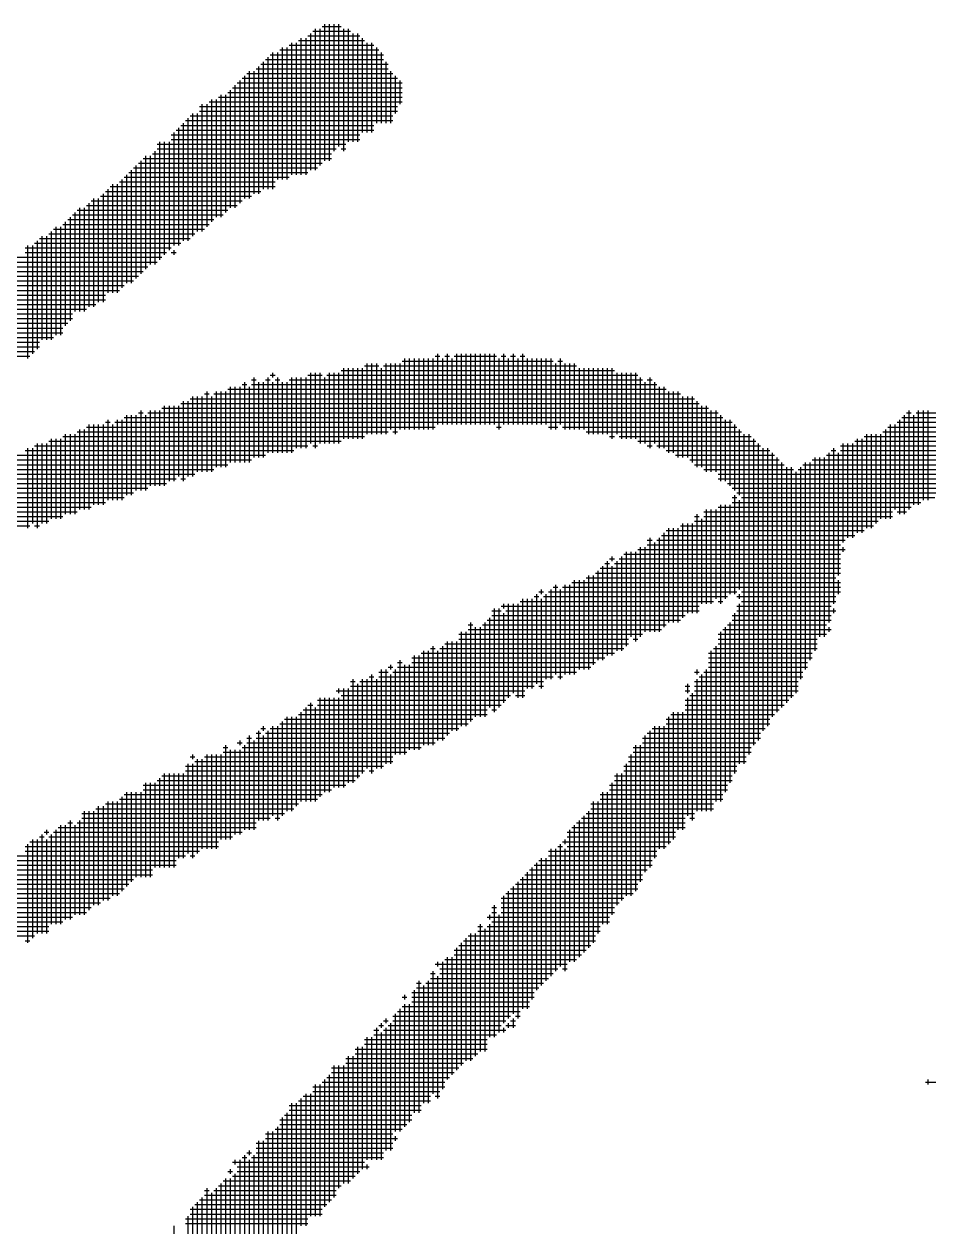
# Model space of a CAD drawing. Header units: feet. Extents: x 0 to 336400, y 0 to 237600.
# Drawn here: x 228805 to 229402, y 11707 to 12501 of the extents above; entities that cross this region are included whole.
import ezdxf
from ezdxf.enums import TextEntityAlignment as Align

# ---------------------------------------------------------------- set-up
doc = ezdxf.new("R2010")
doc.units = ezdxf.units.FT
doc.header["$LTSCALE"] = 2200
doc.header["$MEASUREMENT"] = 0
for name, color, linetype in [('CX-BORD', 3, 'CONTINUOUS'), ('CX-BORD-LIN1', 4, 'CONTINUOUS'), ('CX-BORD-LIN2', 3, 'CONTINUOUS'), ('CX-BORD-TEX2', 7, 'CONTINUOUS'), ('CX-BORD-TEX3', 6, 'CONTINUOUS')]:
    doc.layers.add(name, color=color, linetype=linetype)
doc.styles.add('TB_TEXT', font='')
doc.styles.add('TB_WBTXT', font='')
doc.styles.add('TB_WMTXT', font='')
doc.styles.get('TB_TEXT').set_extended_font_data('DotumChe')
doc.styles.get('TB_WBTXT').set_extended_font_data('Dotum')
doc.styles.get('TB_WMTXT').set_extended_font_data('DotumChe')

# ---------------------------------------------------------------- blocks, each defined once
blk = doc.blocks.new('CXBLKA1')
at = {"layer": 'CX-BORD-LIN1'}
for p, q in [((547.4843, 11.2376), (547.4843, 11.0121)), ((547.4882, 11.2415), (547.5504, 11.2415)), ((547.4921, 11.2454), (547.4921, 11.0121)), ((547.4999, 11.2454), (547.4999, 11.0199)), ((547.5038, 11.2493), (547.5349, 11.2493)), ((547.5077, 11.2532), (547.5077, 11.0277)), ((547.5154, 11.2532), (547.5154, 11.0277)), ((547.5232, 11.2532), (547.5232, 11.0432)), ((547.531, 11.2532), (547.531, 11.051)), ((547.5388, 11.2454), (547.5388, 11.0432)), ((547.5465, 11.2454), (547.5465, 11.0588)), ((547.5543, 11.2376), (547.5543, 11.0588)), ((547.5621, 11.2376), (547.5621, 11.0588)), ((547.4377, 11.2143), (547.4377, 10.9966)), ((547.4455, 11.2143), (547.4455, 10.9966)), ((547.4493, 11.2182), (547.5893, 11.2182)), ((547.4532, 11.2221), (547.4532, 11.0043)), ((547.461, 11.2221), (547.461, 11.0043)), ((547.4649, 11.226), (547.5738, 11.226)), ((547.4688, 11.2299), (547.4688, 11.0043)), ((547.4766, 11.2299), (547.4766, 11.0043)), ((547.4804, 11.2337), (547.566, 11.2337)), ((547.5699, 11.2299), (547.5699, 11.0743)), ((547.5776, 11.2221), (547.5776, 11.0743)), ((547.5854, 11.2221), (547.5854, 11.0743)), ((547.5932, 11.2143), (547.5932, 11.0899)), ((547.4105, 11.1949), (547.6049, 11.1949)), ((547.4144, 11.1987), (547.4144, 10.981)), ((547.4182, 11.2026), (547.6049, 11.2026)), ((547.4221, 11.2065), (547.4221, 10.981)), ((547.4299, 11.2065), (547.4299, 10.9966)), ((547.4338, 11.2104), (547.5971, 11.2104)), ((547.601, 11.2065), (547.601, 11.0899)), ((547.3832, 11.1754), (547.3832, 10.9655)), ((547.391, 11.1754), (547.391, 10.9732)), ((547.3949, 11.1793), (547.6126, 11.1793)), ((547.3988, 11.1832), (547.3988, 10.9732)), ((547.4027, 11.1871), (547.6126, 11.1871)), ((547.4066, 11.191), (547.4066, 10.981)), ((547.6088, 11.191), (547.6088, 11.0899)), ((547.6165, 11.1754), (547.6165, 11.0899)), ((547.3638, 11.156), (547.636, 11.156)), ((547.3677, 11.1599), (547.3677, 10.9577)), ((547.3716, 11.1638), (547.6282, 11.1638)), ((547.3755, 11.1676), (547.3755, 10.9655)), ((547.3794, 11.1715), (547.6204, 11.1715)), ((547.6243, 11.1676), (547.6243, 11.1054)), ((547.6321, 11.1599), (547.6321, 11.121)), ((547.3366, 11.1365), (547.3366, 10.9344)), ((547.3444, 11.1365), (547.3444, 10.9421)), ((547.3483, 11.1404), (547.636, 11.1404)), ((547.3521, 11.1443), (547.3521, 10.9499)), ((547.356, 11.1482), (547.636, 11.1482)), ((547.3599, 11.1521), (547.3599, 10.9499)), ((547.3016, 11.1171), (547.6282, 11.1171)), ((547.3055, 11.121), (547.3055, 10.911)), ((547.3133, 11.121), (547.3133, 10.9188)), ((547.3172, 11.1249), (547.636, 11.1249)), ((547.321, 11.1288), (547.321, 10.9266)), ((547.3288, 11.1288), (547.3288, 10.9344)), ((547.3327, 11.1327), (547.636, 11.1327)), ((547.2822, 11.0977), (547.2822, 10.8955)), ((547.286, 11.1015), (547.6204, 11.1015)), ((547.2899, 11.1054), (547.2899, 10.9033)), ((547.2977, 11.1054), (547.2977, 10.911)), ((547.3016, 11.1093), (547.6282, 11.1093)), ((547.2627, 11.0782), (547.5893, 11.0782)), ((547.2666, 11.0821), (547.2666, 10.8877)), ((547.2705, 11.086), (547.5893, 11.086)), ((547.2744, 11.0899), (547.2744, 10.8955)), ((547.2783, 11.0938), (547.6204, 11.0938)), ((547.2355, 11.0588), (547.2355, 10.8644)), ((547.2433, 11.0588), (547.2433, 10.8722)), ((547.2511, 11.0588), (547.2511, 10.8799)), ((547.2549, 11.0704), (547.566, 11.0704)), ((547.2549, 11.0627), (547.566, 11.0627)), ((547.2588, 11.0743), (547.2588, 10.8877)), ((547.2238, 11.0393), (547.5193, 11.0393)), ((547.2277, 11.0432), (547.2277, 10.8566)), ((547.2316, 11.0549), (547.5427, 11.0549)), ((547.2316, 11.0471), (547.5271, 11.0471)), ((547.5349, 11.0471), (547.5427, 11.0471)), ((547.1927, 11.016), (547.496, 11.016)), ((547.1966, 11.0199), (547.1966, 10.8333)), ((547.2005, 11.0238), (547.5038, 11.0238)), ((547.2044, 11.0277), (547.2044, 10.8411)), ((547.2083, 11.0316), (547.5193, 11.0316)), ((547.2122, 11.0355), (547.2122, 10.8488)), ((547.22, 11.0355), (547.22, 10.8566)), ((547.1733, 10.9966), (547.1733, 10.8177)), ((547.1772, 11.0005), (547.4493, 11.0005)), ((547.1811, 11.0043), (547.1811, 10.8255)), ((547.185, 11.0082), (547.4804, 11.0082)), ((547.1888, 11.0121), (547.1888, 10.8255)), ((547.1461, 10.9771), (547.4027, 10.9771)), ((547.15, 10.981), (547.15, 10.8099)), ((547.1539, 10.9849), (547.426, 10.9849)), ((547.1577, 10.9888), (547.1577, 10.8099)), ((547.1655, 10.9888), (547.1655, 10.8099)), ((547.1694, 10.9927), (547.426, 10.9927)), ((547.1189, 10.9577), (547.1189, 10.7866)), ((547.1228, 10.9616), (547.3716, 10.9616)), ((547.1266, 10.9655), (547.1266, 10.7866)), ((547.1344, 10.9655), (547.1344, 10.7944)), ((547.1383, 10.9694), (547.3871, 10.9694)), ((547.1422, 10.9732), (547.1422, 10.7944)), ((547.0916, 10.9383), (547.3405, 10.9383)), ((547.0955, 10.9421), (547.0955, 10.7788)), ((547.0994, 10.946), (547.3483, 10.946)), ((547.1033, 10.9499), (547.1033, 10.7788)), ((547.1111, 10.9499), (547.1111, 10.7788)), ((547.115, 10.9538), (547.3638, 10.9538)), ((547.0644, 10.9188), (547.0644, 10.74)), ((547.0722, 10.9188), (547.0722, 10.74)), ((547.0761, 10.9227), (547.3172, 10.9227)), ((547.08, 10.9266), (547.08, 10.7555)), ((547.0839, 10.9305), (547.3249, 10.9305)), ((547.0878, 10.9344), (547.0878, 10.7633)), ((547.0372, 10.8994), (547.286, 10.8994)), ((547.0411, 10.9033), (547.0411, 10.7322)), ((547.0489, 10.9033), (547.0489, 10.7322)), ((547.0528, 10.9071), (547.2938, 10.9071)), ((547.0567, 10.911), (547.0567, 10.7322)), ((547.0605, 10.9149), (547.3094, 10.9149)), ((547.0139, 10.8838), (547.2549, 10.8838)), ((547.0178, 10.8877), (547.0178, 10.7011)), ((547.0256, 10.8877), (547.0256, 10.7089)), ((547.0294, 10.8916), (547.2705, 10.8916)), ((547.0333, 10.8955), (547.0333, 10.7166)), ((547.2588, 10.8799), (547.2588, 10.8722)), ((546.9906, 10.8683), (547.2394, 10.8683)), ((546.9906, 10.8605), (547.2316, 10.8605)), ((547.0139, 10.876), (547.2472, 10.876)), ((547.2549, 10.876), (547.2627, 10.876)), ((546.9595, 10.8372), (547.2005, 10.8372)), ((546.975, 10.8527), (547.2161, 10.8527)), ((546.975, 10.8449), (547.2083, 10.8449)), ((546.9361, 10.8216), (547.1772, 10.8216)), ((546.9517, 10.8294), (547.1927, 10.8294)), ((546.9128, 10.7983), (547.1461, 10.7983)), ((546.9206, 10.8061), (547.1461, 10.8061)), ((546.9361, 10.8138), (547.1694, 10.8138)), ((546.8972, 10.7905), (547.1305, 10.7905)), ((546.8972, 10.7827), (547.115, 10.7827)), ((546.8739, 10.7672), (547.0916, 10.7672)), ((546.8739, 10.7594), (547.0839, 10.7594)), ((546.8817, 10.775), (547.0916, 10.775)), ((546.8428, 10.7439), (547.0761, 10.7439)), ((546.8506, 10.7516), (547.0761, 10.7516)), ((546.8117, 10.7205), (547.0372, 10.7205)), ((546.8273, 10.7283), (547.0372, 10.7283)), ((546.835, 10.7361), (547.0605, 10.7361)), ((546.7962, 10.705), (547.0217, 10.705)), ((546.8039, 10.7127), (547.0294, 10.7127)), ((547.6399, 10.7011), (547.6399, 10.5844)), ((547.6476, 10.7011), (547.6476, 10.5844)), ((547.6554, 10.7011), (547.6554, 10.5844)), ((547.6632, 10.7011), (547.6632, 10.5844)), ((547.671, 10.7011), (547.671, 10.5844)), ((547.6787, 10.7011), (547.6787, 10.5844)), ((547.6865, 10.7011), (547.6865, 10.5844)), ((547.6904, 10.705), (547.6982, 10.705)), ((547.6943, 10.7089), (547.6943, 10.5922)), ((547.7021, 10.7011), (547.7021, 10.5922)), ((547.706, 10.705), (547.7137, 10.705)), ((547.7098, 10.7089), (547.7098, 10.5922)), ((547.7176, 10.7011), (547.7176, 10.5922)), ((547.7215, 10.705), (547.7915, 10.705)), ((547.7254, 10.7089), (547.7254, 10.5922)), ((547.7332, 10.7089), (547.7332, 10.5922)), ((547.7409, 10.7089), (547.7409, 10.5922)), ((547.7487, 10.7089), (547.7487, 10.5922)), ((547.7565, 10.7089), (547.7565, 10.5922)), ((547.7643, 10.7089), (547.7643, 10.5922)), ((547.772, 10.7089), (547.772, 10.5922)), ((547.7798, 10.7089), (547.7798, 10.5922)), ((547.7876, 10.7089), (547.7876, 10.5922)), ((547.7954, 10.7011), (547.7954, 10.5844)), ((547.7993, 10.705), (547.807, 10.705)), ((547.8032, 10.7089), (547.8032, 10.5922)), ((547.8109, 10.7011), (547.8109, 10.5922)), ((547.8148, 10.705), (547.8226, 10.705)), ((547.8187, 10.7089), (547.8187, 10.5922)), ((547.8265, 10.7011), (547.8265, 10.5922)), ((547.8304, 10.705), (547.8381, 10.705)), ((547.8343, 10.7089), (547.8343, 10.5922)), ((547.842, 10.7011), (547.842, 10.5922)), ((547.8498, 10.7011), (547.8498, 10.5922)), ((547.8576, 10.7011), (547.8576, 10.5922)), ((547.8654, 10.7011), (547.8654, 10.5922)), ((547.8731, 10.7011), (547.8731, 10.5922)), ((547.8809, 10.7011), (547.8809, 10.5844)), ((547.8965, 10.7011), (547.8965, 10.5922)), ((547.5349, 10.6816), (547.9859, 10.6816)), ((547.5388, 10.6855), (547.5388, 10.5689)), ((547.5465, 10.6855), (547.5465, 10.5689)), ((547.5543, 10.6855), (547.5543, 10.5689)), ((547.5621, 10.6855), (547.5621, 10.5689)), ((547.5699, 10.6855), (547.5699, 10.5689)), ((547.5738, 10.6894), (547.5971, 10.6894)), ((547.5776, 10.6933), (547.5776, 10.5767)), ((547.5854, 10.6933), (547.5854, 10.5767)), ((547.5932, 10.6933), (547.5932, 10.5767)), ((547.601, 10.6855), (547.601, 10.5767)), ((547.6049, 10.6894), (547.9237, 10.6894)), ((547.6088, 10.6933), (547.6088, 10.5767)), ((547.6165, 10.6933), (547.6165, 10.5844)), ((547.6243, 10.6933), (547.6243, 10.5767)), ((547.6321, 10.6933), (547.6321, 10.5844)), ((547.636, 10.6972), (547.8848, 10.6972)), ((547.8887, 10.6933), (547.8887, 10.5844)), ((547.8926, 10.6972), (547.9004, 10.6972)), ((547.9042, 10.6933), (547.9042, 10.5844)), ((547.912, 10.6933), (547.912, 10.5844)), ((547.9198, 10.6933), (547.9198, 10.5844)), ((547.9276, 10.6855), (547.9276, 10.5844)), ((547.9353, 10.6855), (547.9353, 10.5844)), ((547.9431, 10.6855), (547.9431, 10.5767)), ((547.9509, 10.6855), (547.9509, 10.5767)), ((547.9587, 10.6855), (547.9587, 10.5767)), ((547.9664, 10.6855), (547.9664, 10.5767)), ((547.9742, 10.6855), (547.9742, 10.5767)), ((547.982, 10.6855), (547.982, 10.5689)), ((547.3755, 10.6622), (547.3755, 10.53)), ((547.3871, 10.6661), (547.3949, 10.6661)), ((547.391, 10.67), (547.391, 10.5378)), ((547.3988, 10.6622), (547.3988, 10.5378)), ((547.4066, 10.6622), (547.4066, 10.5378)), ((547.4105, 10.6661), (547.4182, 10.6661)), ((547.4144, 10.67), (547.4144, 10.5456)), ((547.4182, 10.6739), (547.426, 10.6739)), ((547.4221, 10.6778), (547.4221, 10.67)), ((547.4221, 10.6622), (547.4221, 10.5456)), ((547.426, 10.6661), (547.4338, 10.6661)), ((547.4299, 10.67), (547.4299, 10.5456)), ((547.4377, 10.6622), (547.4377, 10.5456)), ((547.4455, 10.6622), (547.4455, 10.5456)), ((547.4493, 10.6661), (548.0325, 10.6661)), ((547.4532, 10.67), (547.4532, 10.5456)), ((547.461, 10.67), (547.461, 10.5533)), ((547.4688, 10.67), (547.4688, 10.5533)), ((547.4766, 10.67), (547.4766, 10.5533)), ((547.4804, 10.6739), (547.5038, 10.6739)), ((547.4843, 10.6778), (547.4843, 10.5611)), ((547.4921, 10.6778), (547.4921, 10.5533)), ((547.4999, 10.6778), (547.4999, 10.5611)), ((547.5077, 10.67), (547.5077, 10.5611)), ((547.5116, 10.6739), (548.0248, 10.6739)), ((547.5154, 10.6778), (547.5154, 10.5611)), ((547.5232, 10.6778), (547.5232, 10.5611)), ((547.531, 10.6778), (547.531, 10.5611)), ((547.9898, 10.6778), (547.9898, 10.5767)), ((547.9976, 10.6778), (547.9976, 10.5689)), ((548.0053, 10.6778), (548.0053, 10.5689)), ((548.0131, 10.6778), (548.0131, 10.5689)), ((548.0209, 10.6778), (548.0209, 10.5689)), ((548.0287, 10.67), (548.0287, 10.5611)), ((548.0364, 10.6622), (548.0364, 10.5611)), ((548.0403, 10.6661), (548.0481, 10.6661)), ((548.0442, 10.67), (548.0442, 10.5533)), ((548.052, 10.6622), (548.052, 10.5611)), ((547.2899, 10.6389), (547.2899, 10.5067)), ((547.2977, 10.6389), (547.2977, 10.5145)), ((547.3055, 10.6389), (547.3055, 10.5145)), ((547.3094, 10.6428), (547.3172, 10.6428)), ((547.3133, 10.6467), (547.3133, 10.5145)), ((547.321, 10.6389), (547.321, 10.5145)), ((547.3249, 10.6428), (548.0948, 10.6428)), ((547.3288, 10.6467), (547.3288, 10.5222)), ((547.3366, 10.6467), (547.3366, 10.5222)), ((547.3444, 10.6467), (547.3444, 10.5222)), ((547.3483, 10.6505), (548.0714, 10.6505)), ((547.3521, 10.6544), (547.3521, 10.53)), ((547.3599, 10.6544), (547.3599, 10.53)), ((547.3677, 10.6544), (547.3677, 10.53)), ((547.3716, 10.6583), (547.3794, 10.6583)), ((547.3832, 10.6544), (547.3832, 10.53)), ((547.3871, 10.6583), (548.0559, 10.6583)), ((548.0598, 10.6544), (548.0598, 10.5533)), ((548.0675, 10.6544), (548.0675, 10.5533)), ((548.0753, 10.6467), (548.0753, 10.5456)), ((548.0831, 10.6467), (548.0831, 10.5456)), ((548.0909, 10.6467), (548.0909, 10.5378)), ((548.0986, 10.6389), (548.0986, 10.5378)), ((548.1064, 10.6389), (548.1064, 10.5378)), ((548.1142, 10.6389), (548.1142, 10.53)), ((547.2394, 10.6194), (548.1414, 10.6194)), ((547.2433, 10.6233), (547.2433, 10.4911)), ((547.2511, 10.6233), (547.2511, 10.4989)), ((547.2588, 10.6233), (547.2588, 10.4989)), ((547.2666, 10.6233), (547.2666, 10.5067)), ((547.2705, 10.6272), (548.1259, 10.6272)), ((547.2744, 10.6311), (547.2744, 10.4989)), ((547.2822, 10.6311), (547.2822, 10.5067)), ((547.286, 10.635), (548.1181, 10.635)), ((548.122, 10.6311), (548.122, 10.5222)), ((548.1297, 10.6233), (548.1297, 10.5222)), ((548.1375, 10.6233), (548.1375, 10.5145)), ((547.15, 10.6), (547.15, 10.4678)), ((547.1655, 10.6), (547.1655, 10.4678)), ((547.1733, 10.6), (547.1733, 10.4678)), ((547.1772, 10.6039), (548.1647, 10.6039)), ((547.1811, 10.6078), (547.1811, 10.4756)), ((547.1888, 10.6078), (547.1888, 10.4756)), ((547.1966, 10.6078), (547.1966, 10.4834)), ((547.2005, 10.6117), (547.2083, 10.6117)), ((547.2044, 10.6155), (547.2044, 10.4834)), ((547.2122, 10.6078), (547.2122, 10.4834)), ((547.2161, 10.6117), (548.157, 10.6117)), ((547.22, 10.6155), (547.22, 10.4911)), ((547.2277, 10.6155), (547.2277, 10.4911)), ((547.2355, 10.6155), (547.2355, 10.4911)), ((548.1453, 10.6155), (548.1453, 10.5145)), ((548.1531, 10.6155), (548.1531, 10.5145)), ((548.1608, 10.6078), (548.1608, 10.4989)), ((548.1686, 10.6), (548.1686, 10.4989)), ((548.1764, 10.6), (548.1764, 10.4911)), ((548.4563, 10.6), (548.4563, 10.4445)), ((548.4602, 10.6039), (548.779, 10.6039)), ((548.4641, 10.6078), (548.4641, 10.4445)), ((548.468, 10.6117), (548.4758, 10.6117)), ((548.4719, 10.6155), (548.4719, 10.4523)), ((548.4797, 10.6078), (548.4797, 10.46)), ((548.4836, 10.6117), (548.7946, 10.6117)), ((548.4874, 10.6155), (548.4874, 10.46)), ((548.4952, 10.6155), (548.4952, 10.4678)), ((548.503, 10.6155), (548.503, 10.4678)), ((547.0994, 10.5806), (547.6126, 10.5806)), ((547.1033, 10.5844), (547.1033, 10.4523)), ((547.1111, 10.5844), (547.1111, 10.4523)), ((547.115, 10.5883), (547.6904, 10.5883)), ((547.1189, 10.5922), (547.1189, 10.4523)), ((547.1266, 10.5922), (547.1266, 10.46)), ((547.1344, 10.5922), (547.1344, 10.46)), ((547.1422, 10.5922), (547.1422, 10.46)), ((547.1461, 10.5961), (547.1539, 10.5961)), ((547.1577, 10.5922), (547.1577, 10.4678)), ((547.1616, 10.5961), (548.1803, 10.5961)), ((547.6204, 10.5806), (547.6282, 10.5806)), ((547.7915, 10.5883), (547.7993, 10.5883)), ((547.877, 10.5883), (547.8926, 10.5883)), ((547.9004, 10.5883), (548.1881, 10.5883)), ((547.9392, 10.5806), (548.1958, 10.5806)), ((548.1842, 10.5922), (548.1842, 10.4834)), ((548.192, 10.5844), (548.192, 10.4756)), ((548.4291, 10.5806), (548.7402, 10.5806)), ((548.433, 10.5844), (548.433, 10.4367)), ((548.4369, 10.5883), (548.7479, 10.5883)), ((548.4408, 10.5922), (548.4408, 10.4367)), ((548.4486, 10.5922), (548.4486, 10.4523)), ((548.4524, 10.5961), (548.7635, 10.5961)), ((547.0333, 10.5611), (547.0333, 10.4211)), ((547.0411, 10.5611), (547.0411, 10.4289)), ((547.0489, 10.5611), (547.0489, 10.4289)), ((547.0528, 10.565), (547.5349, 10.565)), ((547.0567, 10.5689), (547.0567, 10.4367)), ((547.0644, 10.5689), (547.0644, 10.4367)), ((547.0722, 10.5689), (547.0722, 10.4367)), ((547.0761, 10.5728), (547.5738, 10.5728)), ((547.08, 10.5767), (547.08, 10.4445)), ((547.0878, 10.5767), (547.0878, 10.4445)), ((547.0955, 10.5767), (547.0955, 10.4445)), ((547.9781, 10.5728), (547.9859, 10.5728)), ((547.9937, 10.5728), (548.2114, 10.5728)), ((548.0248, 10.565), (548.2192, 10.565)), ((548.1997, 10.5767), (548.1997, 10.0323)), ((548.2075, 10.5767), (548.2075, 10.0479)), ((548.2153, 10.5689), (548.2153, 10.0635)), ((548.2231, 10.5611), (548.2231, 10.0712)), ((548.363, 10.5611), (548.363, 10.3978)), ((548.3708, 10.5611), (548.3708, 10.4056)), ((548.3786, 10.5611), (548.3786, 10.4056)), ((548.3825, 10.565), (548.7091, 10.565)), ((548.3864, 10.5689), (548.3864, 10.4134)), ((548.3941, 10.5689), (548.3941, 10.4134)), ((548.398, 10.5728), (548.7168, 10.5728)), ((548.4019, 10.5767), (548.4019, 10.4211)), ((548.4097, 10.5767), (548.4097, 10.4211)), ((548.4175, 10.5767), (548.4175, 10.4289)), ((548.4252, 10.5767), (548.4252, 10.4367)), ((546.9828, 10.5417), (547.4105, 10.5417)), ((547.0139, 10.5495), (547.4571, 10.5495)), ((547.0178, 10.5533), (547.0178, 10.4211)), ((547.0256, 10.5533), (547.0256, 10.4289)), ((547.0294, 10.5572), (547.4804, 10.5572)), ((547.4882, 10.5572), (547.496, 10.5572)), ((548.0403, 10.5572), (548.0481, 10.5572)), ((548.0559, 10.5572), (548.2269, 10.5572)), ((548.0714, 10.5495), (548.2425, 10.5495)), ((548.087, 10.5417), (548.2503, 10.5417)), ((548.2308, 10.5533), (548.2308, 10.0868)), ((548.2386, 10.5533), (548.2386, 10.0946)), ((548.2464, 10.5456), (548.2464, 10.1101)), ((548.3358, 10.5417), (548.6468, 10.5417)), ((548.3397, 10.5456), (548.3397, 10.2656)), ((548.3436, 10.5495), (548.3514, 10.5495)), ((548.3475, 10.5533), (548.3475, 10.2967)), ((548.3552, 10.5456), (548.3552, 10.3434)), ((548.3591, 10.5572), (548.6857, 10.5572)), ((548.3591, 10.5495), (548.6702, 10.5495)), ((546.9284, 10.5261), (547.3483, 10.5261)), ((546.9595, 10.5339), (547.3871, 10.5339)), ((548.1103, 10.5339), (548.258, 10.5339)), ((548.1181, 10.5261), (548.2658, 10.5261)), ((548.2542, 10.5378), (548.2542, 10.1179)), ((548.2619, 10.53), (548.2619, 10.1257)), ((548.2697, 10.5222), (548.2697, 10.1334)), ((548.2775, 10.5222), (548.2775, 10.1412)), ((548.293, 10.5222), (548.293, 10.1723)), ((548.2969, 10.5261), (548.6157, 10.5261)), ((548.3008, 10.53), (548.3008, 10.1879)), ((548.3086, 10.53), (548.3086, 10.2034)), ((548.3125, 10.5339), (548.6235, 10.5339)), ((548.3164, 10.5378), (548.3164, 10.219)), ((548.3241, 10.5378), (548.3241, 10.2423)), ((548.3319, 10.5378), (548.3319, 10.2423)), ((546.8817, 10.5028), (547.2627, 10.5028)), ((546.8972, 10.5106), (547.2938, 10.5106)), ((546.9206, 10.5183), (547.3249, 10.5183)), ((547.2705, 10.5028), (547.2783, 10.5028)), ((548.1336, 10.5183), (548.2814, 10.5183)), ((548.157, 10.5106), (548.5769, 10.5106)), ((548.157, 10.5028), (548.5691, 10.5028)), ((548.2853, 10.5145), (548.2853, 10.149)), ((548.2892, 10.5183), (548.5924, 10.5183)), ((546.8273, 10.4872), (547.2161, 10.4872)), ((546.8428, 10.495), (547.2472, 10.495)), ((548.1725, 10.495), (548.5535, 10.495)), ((548.1803, 10.4872), (548.538, 10.4872)), ((546.7728, 10.4639), (547.1461, 10.4639)), ((546.7884, 10.4717), (547.1772, 10.4717)), ((546.8039, 10.4795), (547.1927, 10.4795)), ((548.1608, 10.46), (548.1608, 10.2967)), ((548.1686, 10.46), (548.1686, 10.3045)), ((548.1764, 10.46), (548.1764, 10.3123)), ((548.1803, 10.4717), (548.1881, 10.4717)), ((548.1803, 10.4639), (548.4913, 10.4639)), ((548.1842, 10.4756), (548.1842, 10.3123)), ((548.1881, 10.4795), (548.5224, 10.4795)), ((548.192, 10.4678), (548.192, 10.3201)), ((548.1958, 10.4717), (548.5147, 10.4717)), ((546.7106, 10.4406), (547.0761, 10.4406)), ((546.734, 10.4484), (547.0994, 10.4484)), ((546.7573, 10.4561), (547.1228, 10.4561)), ((548.1181, 10.4406), (548.1259, 10.4406)), ((548.122, 10.4445), (548.122, 10.2812)), ((548.1336, 10.4484), (548.4447, 10.4484)), ((548.1336, 10.4406), (548.4447, 10.4406)), ((548.1375, 10.4523), (548.1375, 10.2967)), ((548.1453, 10.4523), (548.1453, 10.2967)), ((548.1531, 10.4523), (548.1531, 10.3045)), ((548.157, 10.4561), (548.4758, 10.4561)), ((548.4524, 10.4484), (548.468, 10.4484)), ((546.6873, 10.425), (547.0217, 10.425)), ((546.7028, 10.4328), (547.0528, 10.4328)), ((547.0294, 10.425), (547.0372, 10.425)), ((548.0753, 10.4211), (548.0753, 10.2656)), ((548.0831, 10.4211), (548.0831, 10.2656)), ((548.0909, 10.4211), (548.0909, 10.2656)), ((548.0948, 10.425), (548.4136, 10.425)), ((548.0986, 10.4289), (548.0986, 10.2734)), ((548.1064, 10.4289), (548.1064, 10.2812)), ((548.1142, 10.4289), (548.1142, 10.2812)), ((548.1181, 10.4328), (548.4213, 10.4328)), ((548.1297, 10.4367), (548.1297, 10.2967)), ((548.0403, 10.4017), (548.0481, 10.4017)), ((548.0442, 10.4056), (548.0442, 10.2501)), ((548.0559, 10.4017), (548.3669, 10.4017)), ((548.0598, 10.4056), (548.0598, 10.2501)), ((548.0636, 10.4095), (548.3825, 10.4095)), ((548.0675, 10.4134), (548.0675, 10.2579)), ((548.0714, 10.4173), (548.398, 10.4173)), ((548.0053, 10.3823), (548.0053, 10.2267)), ((548.0131, 10.3823), (548.0131, 10.2423)), ((548.0209, 10.3823), (548.0209, 10.2345)), ((548.0248, 10.3862), (548.3669, 10.3862)), ((548.0287, 10.39), (548.0287, 10.2423)), ((548.0364, 10.39), (548.0364, 10.2501)), ((548.0403, 10.3939), (548.3591, 10.3939)), ((548.052, 10.3978), (548.052, 10.2501)), ((548.363, 10.39), (548.363, 10.3823)), ((547.9703, 10.3628), (547.9781, 10.3628)), ((547.9742, 10.3667), (547.9742, 10.2112)), ((547.9781, 10.3706), (547.9859, 10.3706)), ((547.982, 10.3745), (547.982, 10.3667)), ((547.9859, 10.3628), (548.3591, 10.3628)), ((547.9898, 10.3667), (547.9898, 10.219)), ((547.9937, 10.3706), (548.3591, 10.3706)), ((547.9976, 10.3745), (547.9976, 10.219)), ((548.0014, 10.3784), (548.3591, 10.3784)), ((547.9431, 10.3434), (547.9431, 10.1879)), ((547.9509, 10.3434), (547.9509, 10.1956)), ((547.9548, 10.3473), (548.3591, 10.3473)), ((547.9587, 10.3512), (547.9587, 10.2034)), ((547.9626, 10.3551), (548.3591, 10.3551)), ((547.9664, 10.3589), (547.9664, 10.2034)), ((547.982, 10.3589), (547.982, 10.2112)), ((547.8848, 10.3239), (547.8926, 10.3239)), ((547.8887, 10.3278), (547.8887, 10.1801)), ((547.9004, 10.3239), (548.3591, 10.3239)), ((547.9042, 10.3278), (547.9042, 10.1801)), ((547.912, 10.3278), (547.912, 10.1801)), ((547.9159, 10.3317), (548.3591, 10.3317)), ((547.9198, 10.3356), (547.9198, 10.1801)), ((547.9276, 10.3356), (547.9276, 10.1879)), ((547.9353, 10.3356), (547.9353, 10.1879)), ((547.9392, 10.3395), (548.3514, 10.3395)), ((548.3552, 10.3356), (548.3552, 10.3123)), ((547.8343, 10.3045), (547.8343, 10.1412)), ((547.842, 10.3045), (547.842, 10.1568)), ((547.8498, 10.3045), (547.8498, 10.1568)), ((547.8537, 10.3084), (547.8615, 10.3084)), ((547.8576, 10.3123), (547.8576, 10.1645)), ((547.8615, 10.3162), (547.8692, 10.3162)), ((547.8654, 10.3201), (547.8654, 10.3123)), ((547.8654, 10.3045), (547.8654, 10.1568)), ((547.8692, 10.3084), (548.1725, 10.3084)), ((547.8731, 10.3123), (547.8731, 10.1723)), ((547.877, 10.3162), (548.1881, 10.3162)), ((547.8809, 10.3201), (547.8809, 10.1723)), ((547.8965, 10.3201), (547.8965, 10.1723)), ((548.1881, 10.3084), (548.3514, 10.3084)), ((548.192, 10.3123), (548.192, 10.3045)), ((548.1958, 10.3162), (548.3591, 10.3162)), ((547.7837, 10.2851), (547.7993, 10.2851)), ((547.7876, 10.289), (547.7876, 10.1179)), ((547.7954, 10.289), (547.7954, 10.1257)), ((547.7993, 10.2928), (548.1259, 10.2928)), ((547.8032, 10.2967), (547.8032, 10.289)), ((547.807, 10.2851), (548.1259, 10.2851)), ((547.8109, 10.2967), (547.8109, 10.1412)), ((547.8187, 10.2967), (547.8187, 10.149)), ((547.8265, 10.2967), (547.8265, 10.1412)), ((547.8304, 10.3006), (548.1492, 10.3006)), ((548.157, 10.3006), (548.1647, 10.3006)), ((548.1881, 10.2928), (548.3436, 10.2928)), ((548.1881, 10.2851), (548.3514, 10.2851)), ((548.192, 10.2967), (548.192, 10.0323)), ((548.1958, 10.3006), (548.3514, 10.3006)), ((548.3475, 10.289), (548.3475, 10.2812)), ((547.7448, 10.2617), (547.7526, 10.2617)), ((547.7487, 10.2656), (547.7487, 10.1023)), ((547.7682, 10.2617), (548.0714, 10.2617)), ((547.772, 10.2656), (547.772, 10.1101)), ((547.7759, 10.2695), (548.0948, 10.2695)), ((547.7798, 10.2734), (547.7798, 10.1257)), ((547.7837, 10.2773), (548.1025, 10.2773)), ((547.8032, 10.2812), (547.8032, 10.1334)), ((548.1725, 10.2617), (548.3358, 10.2617)), ((548.1764, 10.2656), (548.1764, 10.0012)), ((548.1803, 10.2773), (548.3436, 10.2773)), ((548.1803, 10.2695), (548.3436, 10.2695)), ((548.1842, 10.2812), (548.1842, 10.0168)), ((547.7293, 10.2462), (548.0325, 10.2462)), ((547.7332, 10.2501), (547.7332, 10.0946)), ((547.7409, 10.2501), (547.7409, 10.0946)), ((547.7448, 10.254), (548.0636, 10.254)), ((547.7565, 10.2579), (547.7565, 10.1101)), ((547.7643, 10.2579), (547.7643, 10.1101)), ((548.157, 10.2462), (548.3358, 10.2462)), ((548.1608, 10.2501), (548.1608, 9.9701)), ((548.1647, 10.254), (548.3436, 10.254)), ((548.1686, 10.2579), (548.1686, 9.9857)), ((548.3397, 10.2579), (548.3397, 10.2501)), ((547.6826, 10.2229), (547.6904, 10.2229)), ((547.6865, 10.2267), (547.6865, 10.0635)), ((547.6982, 10.2229), (548.0014, 10.2229)), ((547.7021, 10.2267), (547.7021, 10.0712)), ((547.706, 10.2306), (548.0092, 10.2306)), ((547.7098, 10.2345), (547.7098, 10.079)), ((547.7176, 10.2345), (547.7176, 10.0868)), ((547.7254, 10.2345), (547.7254, 10.0868)), ((547.7293, 10.2384), (548.0092, 10.2384)), ((548.017, 10.2384), (548.0248, 10.2384)), ((548.1492, 10.2229), (548.3203, 10.2229)), ((548.1531, 10.2267), (548.1531, 9.9701)), ((548.157, 10.2384), (548.3203, 10.2384)), ((548.157, 10.2306), (548.3203, 10.2306)), ((547.6321, 10.2034), (547.6321, 10.0479)), ((547.6515, 10.2073), (547.9703, 10.2073)), ((547.6554, 10.2112), (547.6554, 10.0557)), ((547.6632, 10.2112), (547.6632, 10.0557)), ((547.6671, 10.2151), (547.9859, 10.2151)), ((547.671, 10.219), (547.671, 10.0635)), ((547.6787, 10.219), (547.6787, 10.0635)), ((547.6943, 10.219), (547.6943, 10.0712)), ((548.1414, 10.2151), (548.3125, 10.2151)), ((548.1414, 10.2073), (548.3125, 10.2073)), ((548.1453, 10.219), (548.1453, 9.9546)), ((547.5971, 10.184), (547.6126, 10.184)), ((547.601, 10.1879), (547.601, 10.0246)), ((547.6088, 10.1879), (547.6088, 10.0323)), ((547.6126, 10.1918), (547.6204, 10.1918)), ((547.6165, 10.1956), (547.6165, 10.1879)), ((547.6204, 10.184), (547.9237, 10.184)), ((547.6243, 10.1879), (547.6243, 10.0479)), ((547.6282, 10.1995), (547.636, 10.1995)), ((547.6282, 10.1918), (547.947, 10.1918)), ((547.6399, 10.1956), (547.6399, 10.0479)), ((547.6476, 10.1956), (547.6476, 10.0557)), ((547.6515, 10.1995), (547.9548, 10.1995)), ((548.1181, 10.184), (548.1259, 10.184)), ((548.122, 10.1879), (548.122, 10.1801)), ((548.1336, 10.184), (548.2969, 10.184)), ((548.1375, 10.1879), (548.1375, 9.9546)), ((548.1414, 10.1995), (548.3047, 10.1995)), ((548.1414, 10.1918), (548.3047, 10.1918)), ((547.5504, 10.1684), (547.5582, 10.1684)), ((547.5543, 10.1723), (547.5543, 10.0012)), ((547.5621, 10.1645), (547.5621, 10.009)), ((547.566, 10.1684), (547.8692, 10.1684)), ((547.5699, 10.1723), (547.5699, 10.0168)), ((547.5776, 10.1723), (547.5776, 10.0246)), ((547.5815, 10.1762), (547.5893, 10.1762)), ((547.5854, 10.1801), (547.5854, 10.0168)), ((547.5932, 10.1723), (547.5932, 10.0246)), ((547.5971, 10.1762), (547.8848, 10.1762)), ((547.6165, 10.1801), (547.6165, 10.0323)), ((547.8926, 10.1762), (547.9004, 10.1762)), ((548.1064, 10.1645), (548.1064, 10.149)), ((548.1181, 10.1684), (548.2892, 10.1684)), ((548.122, 10.1723), (548.122, 9.9546)), ((548.1259, 10.1762), (548.2969, 10.1762)), ((548.1297, 10.1801), (548.1297, 9.9546)), ((547.5271, 10.1529), (547.8381, 10.1529)), ((547.531, 10.1568), (547.531, 10.149)), ((547.5349, 10.1451), (547.8148, 10.1451)), ((547.5388, 10.1568), (547.5388, 9.9935)), ((547.5465, 10.1568), (547.5465, 10.0012)), ((547.5504, 10.1607), (547.8537, 10.1607)), ((547.8226, 10.1451), (547.8381, 10.1451)), ((547.8615, 10.1607), (547.8692, 10.1607)), ((548.1025, 10.1607), (548.1103, 10.1607)), ((548.1025, 10.1529), (548.1103, 10.1529)), ((548.1103, 10.1451), (548.2814, 10.1451)), ((548.1142, 10.149), (548.1142, 9.939)), ((548.1181, 10.1607), (548.2892, 10.1607)), ((548.1181, 10.1529), (548.2892, 10.1529)), ((547.4766, 10.1257), (547.4766, 9.9701)), ((547.4804, 10.1295), (547.4882, 10.1295)), ((547.4843, 10.1334), (547.4843, 9.9701)), ((547.4921, 10.1257), (547.4921, 9.9701)), ((547.496, 10.1373), (547.807, 10.1373)), ((547.496, 10.1295), (547.7993, 10.1295)), ((547.4999, 10.1412), (547.4999, 9.9779)), ((547.5077, 10.1412), (547.5077, 9.9857)), ((547.5154, 10.1412), (547.5154, 9.9857)), ((547.5232, 10.1412), (547.5232, 9.9935)), ((547.531, 10.1412), (547.531, 9.9935)), ((548.1025, 10.1373), (548.2736, 10.1373)), ((548.1025, 10.1295), (548.2658, 10.1295)), ((548.1064, 10.1412), (548.1064, 9.9468)), ((547.4416, 10.1062), (547.7526, 10.1062)), ((547.4455, 10.1101), (547.4455, 9.9546)), ((547.4532, 10.1101), (547.4532, 9.9546)), ((547.461, 10.1101), (547.461, 9.9624)), ((547.4649, 10.114), (547.7759, 10.114)), ((547.4688, 10.1179), (547.4688, 9.9701)), ((547.4727, 10.1218), (547.7759, 10.1218)), ((547.7837, 10.1218), (547.7915, 10.1218)), ((548.0714, 10.1062), (548.2425, 10.1062)), ((548.0753, 10.1101), (548.0753, 9.9002)), ((548.0792, 10.114), (548.2503, 10.114)), ((548.0831, 10.1179), (548.0831, 9.9079)), ((548.0909, 10.1179), (548.0909, 9.9235)), ((548.0986, 10.1179), (548.0986, 9.9235)), ((548.1025, 10.1218), (548.258, 10.1218)), ((547.3988, 10.0868), (547.3988, 9.939)), ((547.4027, 10.0907), (547.4105, 10.0907)), ((547.4066, 10.0946), (547.4066, 10.0868)), ((547.4144, 10.0868), (547.4144, 9.939)), ((547.4182, 10.0907), (547.7293, 10.0907)), ((547.4221, 10.0946), (547.4221, 9.9468)), ((547.4299, 10.0946), (547.4299, 9.939)), ((547.4338, 10.0984), (547.7448, 10.0984)), ((547.4377, 10.1023), (547.4377, 9.9468)), ((548.0442, 10.0868), (548.0442, 9.8613)), ((548.0481, 10.0907), (548.2347, 10.0907)), ((548.052, 10.0946), (548.052, 9.8768)), ((548.0598, 10.0946), (548.0598, 9.8924)), ((548.0675, 10.0946), (548.0675, 9.8924)), ((548.0714, 10.0984), (548.2425, 10.0984)), ((547.3444, 10.0635), (547.3444, 9.9079)), ((547.3638, 10.0673), (547.3716, 10.0673)), ((547.3677, 10.0712), (547.3677, 10.0635)), ((547.3755, 10.0635), (547.3755, 9.9235)), ((547.3794, 10.0751), (547.3871, 10.0751)), ((547.3794, 10.0673), (547.6904, 10.0673)), ((547.3832, 10.079), (547.3832, 9.9235)), ((547.391, 10.0712), (547.391, 9.9235)), ((547.3949, 10.0829), (547.4027, 10.0829)), ((547.3949, 10.0751), (547.706, 10.0751)), ((547.4066, 10.079), (547.4066, 9.939)), ((547.4105, 10.0829), (547.7137, 10.0829)), ((548.0209, 10.0635), (548.0209, 9.8224)), ((548.0287, 10.0635), (548.0287, 9.8379)), ((548.0325, 10.0751), (548.2269, 10.0751)), ((548.0325, 10.0673), (548.2192, 10.0673)), ((548.0364, 10.079), (548.0364, 9.8535)), ((548.0403, 10.0829), (548.2269, 10.0829)), ((547.286, 10.044), (547.2938, 10.044)), ((547.2899, 10.0479), (547.2899, 10.0401)), ((547.3094, 10.044), (547.6204, 10.044)), ((547.3133, 10.0479), (547.3133, 9.8924)), ((547.321, 10.0479), (547.321, 9.8924)), ((547.3288, 10.0479), (547.3288, 9.8924)), ((547.3366, 10.0479), (547.3366, 9.9079)), ((547.3405, 10.0596), (547.3483, 10.0596)), ((547.3405, 10.0518), (547.6437, 10.0518)), ((547.3521, 10.0557), (547.3521, 9.9079)), ((547.3599, 10.0557), (547.3599, 9.9157)), ((547.3677, 10.0557), (547.3677, 9.9157)), ((547.3716, 10.0596), (547.6671, 10.0596)), ((548.0092, 10.044), (548.2036, 10.044)), ((548.0131, 10.0479), (548.0131, 9.8146)), ((548.017, 10.0596), (548.2114, 10.0596)), ((548.017, 10.0518), (548.2114, 10.0518)), ((547.2783, 10.0285), (547.6049, 10.0285)), ((547.2822, 10.0323), (547.2822, 9.8846)), ((547.2899, 10.0323), (547.2899, 9.8768)), ((547.2938, 10.0362), (547.6204, 10.0362)), ((547.2977, 10.0401), (547.2977, 9.8846)), ((547.3055, 10.0401), (547.3055, 9.8924)), ((548.0014, 10.0285), (548.1881, 10.0285)), ((548.0053, 10.0323), (548.0053, 9.8146)), ((548.0092, 10.0362), (548.2036, 10.0362)), ((547.2316, 10.0051), (547.5582, 10.0051)), ((547.2355, 10.009), (547.2355, 9.8613)), ((547.2394, 10.0129), (547.566, 10.0129)), ((547.2433, 10.0168), (547.2433, 9.8613)), ((547.2511, 10.0168), (547.2511, 9.8613)), ((547.2588, 10.0168), (547.2588, 9.8613)), ((547.2666, 10.0168), (547.2666, 9.8768)), ((547.2744, 10.0168), (547.2744, 9.8768)), ((547.2783, 10.0207), (547.5738, 10.0207)), ((547.5815, 10.0207), (547.5893, 10.0207)), ((547.9859, 10.0129), (548.1803, 10.0129)), ((547.9859, 10.0051), (548.1803, 10.0051)), ((547.9898, 10.0168), (547.9898, 9.7991)), ((547.9976, 10.0168), (547.9976, 9.8068)), ((548.0014, 10.0207), (548.1881, 10.0207)), ((547.1811, 9.9857), (547.1811, 9.8302)), ((547.1888, 9.9857), (547.1888, 9.8379)), ((547.1966, 9.9857), (547.1966, 9.8457)), ((547.2044, 9.9857), (547.2044, 9.8457)), ((547.2083, 9.9974), (547.5427, 9.9974)), ((547.2083, 9.9896), (547.5193, 9.9896)), ((547.2122, 10.0012), (547.2122, 9.8457)), ((547.22, 10.0012), (547.22, 9.8457)), ((547.2277, 10.0012), (547.2277, 9.8613)), ((547.9664, 9.9857), (547.9664, 9.768)), ((547.9742, 9.9857), (547.9742, 9.768)), ((547.9781, 9.9974), (548.1725, 9.9974)), ((547.9781, 9.9896), (548.1725, 9.9896)), ((547.982, 10.0012), (547.982, 9.7835)), ((547.1461, 9.9663), (547.4649, 9.9663)), ((547.15, 9.9701), (547.15, 9.8068)), ((547.1577, 9.9701), (547.1577, 9.8146)), ((547.1655, 9.9701), (547.1655, 9.8146)), ((547.1694, 9.974), (547.496, 9.974)), ((547.1733, 9.9779), (547.1733, 9.8224)), ((547.1772, 9.9818), (547.5038, 9.9818)), ((547.947, 9.9663), (548.1492, 9.9663)), ((547.9509, 9.9701), (547.9509, 9.7369)), ((547.9587, 9.9701), (547.9587, 9.7524)), ((547.9626, 9.9818), (548.1647, 9.9818)), ((547.9626, 9.974), (548.1647, 9.974)), ((547.1072, 9.9507), (547.4416, 9.9507)), ((547.1111, 9.9546), (547.1111, 9.7835)), ((547.1189, 9.9546), (547.1189, 9.7913)), ((547.1266, 9.9546), (547.1266, 9.7991)), ((547.1305, 9.9585), (547.4571, 9.9585)), ((547.1344, 9.9624), (547.1344, 9.7991)), ((547.1422, 9.9624), (547.1422, 9.8068)), ((547.9353, 9.9468), (547.9353, 9.7213)), ((547.9392, 9.9507), (548.1181, 9.9507)), ((547.9431, 9.9546), (547.9431, 9.7291)), ((547.947, 9.9585), (548.1492, 9.9585)), ((547.0683, 9.9274), (547.3949, 9.9274)), ((547.0722, 9.9313), (547.0722, 9.768)), ((547.08, 9.9313), (547.08, 9.7757)), ((547.0839, 9.9351), (547.0916, 9.9351)), ((547.0878, 9.939), (547.0878, 9.7757)), ((547.0955, 9.9313), (547.0955, 9.7835)), ((547.0994, 9.9351), (547.3949, 9.9351)), ((547.1033, 9.939), (547.1033, 9.7835)), ((547.1072, 9.9429), (547.4182, 9.9429)), ((547.426, 9.9429), (547.4338, 9.9429)), ((547.9159, 9.9274), (548.1025, 9.9274)), ((547.9198, 9.9313), (547.9198, 9.7058)), ((547.9237, 9.9351), (548.1025, 9.9351)), ((547.9276, 9.939), (547.9276, 9.7135)), ((547.9315, 9.9429), (548.1025, 9.9429)), ((548.1103, 9.9429), (548.1181, 9.9429)), ((547.0256, 9.9079), (547.0256, 9.7446)), ((547.0333, 9.9079), (547.0333, 9.7524)), ((547.0372, 9.9118), (547.045, 9.9118)), ((547.0411, 9.9157), (547.0411, 9.7524)), ((547.045, 9.9196), (547.0528, 9.9196)), ((547.0489, 9.9235), (547.0489, 9.9157)), ((547.0489, 9.9079), (547.0489, 9.7524)), ((547.0528, 9.9118), (547.356, 9.9118)), ((547.0567, 9.9157), (547.0567, 9.768)), ((547.0605, 9.9196), (547.3716, 9.9196)), ((547.0644, 9.9235), (547.0644, 9.768)), ((547.9042, 9.9079), (547.9042, 9.9002)), ((547.9081, 9.9196), (548.087, 9.9196)), ((547.9081, 9.9118), (548.087, 9.9118)), ((547.912, 9.9235), (547.912, 9.7058)), ((547.0139, 9.8963), (547.3327, 9.8963)), ((547.0139, 9.8885), (547.3016, 9.8885)), ((547.0178, 9.9002), (547.0178, 9.7369)), ((547.0217, 9.904), (547.3327, 9.904)), ((547.877, 9.8885), (548.0559, 9.8885)), ((547.8809, 9.8924), (547.8809, 9.6824)), ((547.8887, 9.8924), (547.8887, 9.6902)), ((547.8926, 9.8963), (547.9004, 9.8963)), ((547.8965, 9.9002), (547.8965, 9.698)), ((547.9004, 9.904), (548.0792, 9.904)), ((547.9042, 9.8924), (547.9042, 9.6902)), ((547.9081, 9.8963), (548.0714, 9.8963)), ((546.9517, 9.8652), (547.2627, 9.8652)), ((546.9595, 9.8729), (547.2627, 9.8729)), ((546.9983, 9.8807), (547.2783, 9.8807)), ((547.286, 9.8807), (547.2938, 9.8807)), ((547.8537, 9.8652), (548.0481, 9.8652)), ((547.8576, 9.8691), (547.8576, 9.6591)), ((547.8615, 9.8729), (548.0481, 9.8729)), ((547.8654, 9.8768), (547.8654, 9.6669)), ((547.8731, 9.8768), (547.8731, 9.6747)), ((547.877, 9.8807), (548.0559, 9.8807)), ((546.9128, 9.8574), (547.2238, 9.8574)), ((546.9128, 9.8496), (547.2238, 9.8496)), ((547.8343, 9.8457), (547.8343, 9.628)), ((547.8381, 9.8496), (548.0325, 9.8496)), ((547.842, 9.8535), (547.842, 9.628)), ((547.8459, 9.8574), (548.0403, 9.8574)), ((547.8498, 9.8613), (547.8498, 9.6435)), ((546.8584, 9.8263), (547.1772, 9.8263)), ((546.8739, 9.8341), (547.185, 9.8341)), ((546.8895, 9.8418), (547.1927, 9.8418)), ((547.8148, 9.8263), (548.0248, 9.8263)), ((547.8187, 9.8302), (547.8187, 9.6202)), ((547.8226, 9.8341), (548.0248, 9.8341)), ((547.8265, 9.8379), (547.8265, 9.6124)), ((547.8304, 9.8418), (548.0325, 9.8418)), ((546.8195, 9.8107), (547.1539, 9.8107)), ((546.835, 9.8185), (547.1694, 9.8185)), ((547.7993, 9.8107), (548.0014, 9.8107)), ((547.8032, 9.8146), (547.8032, 9.6047)), ((547.807, 9.8185), (548.017, 9.8185)), ((547.8109, 9.8224), (547.8109, 9.6124)), ((546.8039, 9.7952), (547.1228, 9.7952)), ((546.8117, 9.7874), (547.115, 9.7874)), ((546.8195, 9.803), (547.1383, 9.803)), ((547.7837, 9.7952), (547.7915, 9.7952)), ((547.7837, 9.7874), (547.7915, 9.7874)), ((547.7876, 9.7991), (547.7876, 9.5813)), ((547.7993, 9.803), (547.9937, 9.803)), ((547.7993, 9.7952), (547.9859, 9.7952)), ((547.7993, 9.7874), (547.9859, 9.7874)), ((546.734, 9.7719), (547.0761, 9.7719)), ((546.7651, 9.7796), (547.0916, 9.7796)), ((547.7643, 9.768), (547.7643, 9.558)), ((547.7759, 9.7796), (547.9781, 9.7796)), ((547.7798, 9.7835), (547.7798, 9.7757)), ((547.7798, 9.768), (547.7798, 9.5813)), ((547.7837, 9.7719), (547.9781, 9.7719)), ((547.7954, 9.7835), (547.7954, 9.5891)), ((546.6717, 9.7485), (547.0294, 9.7485)), ((546.7106, 9.7641), (547.0528, 9.7641)), ((546.7106, 9.7563), (547.0528, 9.7563)), ((547.7448, 9.7485), (547.9548, 9.7485)), ((547.7487, 9.7524), (547.7487, 9.5425)), ((547.7565, 9.7524), (547.7565, 9.5502)), ((547.7604, 9.7641), (547.7682, 9.7641)), ((547.7604, 9.7563), (547.9626, 9.7563)), ((547.772, 9.7602), (547.772, 9.558)), ((547.7759, 9.7641), (547.9626, 9.7641)), ((547.0139, 9.7407), (547.0217, 9.7407)), ((547.7254, 9.7291), (547.7254, 9.5269)), ((547.7293, 9.733), (547.947, 9.733)), ((547.7332, 9.7369), (547.7332, 9.5347)), ((547.7371, 9.7407), (547.9548, 9.7407)), ((547.7409, 9.7446), (547.7409, 9.5425)), ((547.706, 9.7096), (547.9237, 9.7096)), ((547.7098, 9.7135), (547.7098, 9.5114)), ((547.7176, 9.7135), (547.7176, 9.5191)), ((547.7215, 9.7252), (547.9392, 9.7252)), ((547.7215, 9.7174), (547.9315, 9.7174)), ((547.6826, 9.6863), (547.6904, 9.6863)), ((547.6865, 9.6902), (547.6865, 9.488)), ((547.6904, 9.7019), (547.9081, 9.7019)), ((547.6943, 9.7058), (547.6943, 9.698)), ((547.6982, 9.6941), (547.8926, 9.6941)), ((547.6982, 9.6863), (547.8848, 9.6863)), ((547.7021, 9.7058), (547.7021, 9.4958)), ((547.9004, 9.6941), (547.9081, 9.6941)), ((547.6593, 9.6708), (547.6671, 9.6708)), ((547.6632, 9.6747), (547.6632, 9.4569)), ((547.671, 9.6669), (547.671, 9.4725)), ((547.6748, 9.6708), (547.8692, 9.6708)), ((547.6787, 9.6747), (547.6787, 9.4725)), ((547.6826, 9.6785), (547.877, 9.6785)), ((547.6943, 9.6824), (547.6943, 9.4803)), ((547.636, 9.6474), (547.6437, 9.6474)), ((547.6399, 9.6513), (547.6399, 9.6435)), ((547.6515, 9.6552), (547.8537, 9.6552)), ((547.6515, 9.6474), (547.8537, 9.6474)), ((547.6554, 9.6591), (547.6554, 9.4569)), ((547.6593, 9.663), (547.8615, 9.663)), ((547.6321, 9.628), (547.6321, 9.4258)), ((547.636, 9.6319), (547.8459, 9.6319)), ((547.6399, 9.6358), (547.6399, 9.4336)), ((547.6476, 9.6358), (547.6476, 9.4414)), ((547.6515, 9.6397), (547.8459, 9.6397)), ((547.6049, 9.6086), (547.6126, 9.6086)), ((547.6088, 9.6124), (547.6088, 9.6047)), ((547.6204, 9.6163), (547.8148, 9.6163)), ((547.6204, 9.6086), (547.807, 9.6086)), ((547.6243, 9.6202), (547.6243, 9.4258)), ((547.6282, 9.6241), (547.8304, 9.6241)), ((547.8148, 9.6086), (547.8226, 9.6086)), ((547.8187, 9.6124), (547.8187, 9.5969)), ((547.8226, 9.6163), (547.8304, 9.6163)), ((547.5893, 9.593), (547.5971, 9.593)), ((547.5932, 9.5969), (547.5932, 9.3792)), ((547.5971, 9.6008), (547.6049, 9.6008)), ((547.601, 9.6047), (547.601, 9.5969)), ((547.601, 9.5891), (547.601, 9.3792)), ((547.6049, 9.593), (547.807, 9.593)), ((547.6088, 9.5969), (547.6088, 9.3947)), ((547.6126, 9.6008), (547.7993, 9.6008)), ((547.6165, 9.6047), (547.6165, 9.3947)), ((547.8032, 9.5969), (547.8032, 9.5891)), ((547.807, 9.6008), (547.8226, 9.6008)), ((547.8109, 9.6047), (547.8109, 9.5969)), ((547.5738, 9.5775), (547.7759, 9.5775)), ((547.5738, 9.5697), (547.7759, 9.5697)), ((547.5776, 9.5813), (547.5776, 9.3792)), ((547.5854, 9.5813), (547.5854, 9.3792)), ((547.5893, 9.5852), (547.7915, 9.5852)), ((547.5465, 9.5502), (547.5465, 9.3403)), ((547.5543, 9.5502), (547.5543, 9.3481)), ((547.5582, 9.5619), (547.7759, 9.5619)), ((547.5582, 9.5541), (547.7604, 9.5541)), ((547.5621, 9.5658), (547.5621, 9.3558)), ((547.5699, 9.5658), (547.5699, 9.3636)), ((547.5193, 9.5308), (547.7293, 9.5308)), ((547.5232, 9.5347), (547.5232, 9.317)), ((547.531, 9.5347), (547.531, 9.3325)), ((547.5388, 9.5347), (547.5388, 9.3403)), ((547.5427, 9.5463), (547.7526, 9.5463)), ((547.5427, 9.5386), (547.7371, 9.5386)), ((547.5038, 9.5075), (547.706, 9.5075)), ((547.5077, 9.5114), (547.5077, 9.3014)), ((547.5116, 9.5152), (547.7137, 9.5152)), ((547.5154, 9.5191), (547.5154, 9.3092)), ((547.5193, 9.523), (547.7215, 9.523)), ((548.4991, 9.5075), (548.9812, 9.5075)), ((548.503, 9.5114), (548.503, 9.5036)), ((547.4766, 9.488), (547.4766, 9.2703)), ((547.4843, 9.488), (547.4843, 9.2859)), ((547.4882, 9.4997), (547.706, 9.4997)), ((547.4882, 9.4919), (547.6982, 9.4919)), ((547.4921, 9.5036), (547.4921, 9.2859)), ((547.4999, 9.5036), (547.4999, 9.2859)), ((547.4493, 9.4686), (547.6671, 9.4686)), ((547.4532, 9.4725), (547.4532, 9.247)), ((547.461, 9.4725), (547.461, 9.2547)), ((547.4649, 9.4764), (547.6826, 9.4764)), ((547.4688, 9.4803), (547.4688, 9.2703)), ((547.4727, 9.4841), (547.6826, 9.4841)), ((547.6904, 9.4841), (547.6982, 9.4841)), ((547.4377, 9.4491), (547.4377, 9.2392)), ((547.4416, 9.453), (547.6515, 9.453)), ((547.4455, 9.4569), (547.4455, 9.247)), ((547.4493, 9.4608), (547.6671, 9.4608)), ((547.426, 9.4297), (547.636, 9.4297)), ((547.4299, 9.4336), (547.4299, 9.2314)), ((547.4338, 9.4453), (547.6515, 9.4453)), ((547.4338, 9.4375), (547.6437, 9.4375)), ((547.3988, 9.4103), (547.3988, 9.2081)), ((547.4066, 9.4103), (547.4066, 9.2081)), ((547.4105, 9.4219), (547.6204, 9.4219)), ((547.4105, 9.4142), (547.6282, 9.4142)), ((547.4144, 9.4258), (547.4144, 9.2159)), ((547.4221, 9.4258), (547.4221, 9.2236)), ((547.6243, 9.418), (547.6243, 9.4103)), ((547.3794, 9.3908), (547.3871, 9.3908)), ((547.3832, 9.3947), (547.3832, 9.3869)), ((547.3949, 9.4064), (547.6204, 9.4064)), ((547.3949, 9.3986), (547.6204, 9.3986)), ((547.3949, 9.3908), (547.6049, 9.3908)), ((547.356, 9.3753), (547.5738, 9.3753)), ((547.3599, 9.3792), (547.3599, 9.3714)), ((547.3677, 9.3792), (547.3677, 9.177)), ((547.3716, 9.3831), (547.3794, 9.3831)), ((547.3755, 9.3869), (547.3755, 9.1848)), ((547.3832, 9.3792), (547.3832, 9.1925)), ((547.3871, 9.3831), (547.6049, 9.3831)), ((547.391, 9.3869), (547.391, 9.1925)), ((547.5776, 9.3714), (547.5776, 9.3636)), ((547.3483, 9.3597), (547.356, 9.3597)), ((547.3521, 9.3636), (547.3521, 9.3558)), ((547.356, 9.3519), (547.5582, 9.3519)), ((547.3599, 9.3558), (547.3599, 9.1614)), ((547.3638, 9.3675), (547.5815, 9.3675)), ((547.3638, 9.3597), (547.566, 9.3597)), ((547.3133, 9.3325), (547.3133, 9.1226)), ((547.3288, 9.3325), (547.3288, 9.1381)), ((547.3327, 9.3364), (547.5349, 9.3364)), ((547.3366, 9.3403), (547.3366, 9.1459)), ((547.3405, 9.3442), (547.5504, 9.3442)), ((547.3444, 9.3481), (547.3444, 9.1537)), ((547.3521, 9.3481), (547.3521, 9.1614)), ((547.2977, 9.3092), (547.2977, 9.107)), ((547.3016, 9.3131), (547.5193, 9.3131)), ((547.3055, 9.317), (547.3055, 9.1148)), ((547.3094, 9.3286), (547.3172, 9.3286)), ((547.3094, 9.3208), (547.5271, 9.3208)), ((547.321, 9.3247), (547.321, 9.1303)), ((547.3249, 9.3286), (547.5271, 9.3286)), ((547.286, 9.2975), (547.5038, 9.2975)), ((547.286, 9.2897), (547.5038, 9.2897)), ((547.2899, 9.3014), (547.2899, 9.0992)), ((547.2938, 9.3053), (547.5116, 9.3053)), ((547.2588, 9.2703), (547.2588, 9.0681)), ((547.2783, 9.282), (547.4804, 9.282)), ((547.2783, 9.2742), (547.4804, 9.2742)), ((547.2822, 9.2859), (547.2822, 9.0992))]:
    blk.add_line(p, q, dxfattribs=at)
at = {"layer": 'CX-BORD-LIN1', "style": 'TB_TEXT'}
for tag, p in [('TR_RCON5', (342.3033, 33)), ('TR_RCON4', (342.3033, 27)), ('TR_RCON3', (342.3033, 21)), ('TR_RCON2', (342.3033, 15)), ('TR_RCON1', (342.3033, 9))]:
    blk.add_attdef(tag, text='', height=3.5, dxfattribs=at).set_placement(p, align=Align.MIDDLE_LEFT)
for tag, height, p in [('TR_DGN5', 3.5, (451.1185, 33)), ('TR_CHK5', 3.5, (491.1185, 33)), ('TR_RDAT5', 3.5, (317.5, 33)), ('TR_APP5', 3.5, (531.1185, 33)), ('TR_RNUM5', 3, (285.1051, 32.6366)), ('TR_DGN4', 3.5, (451.1185, 27)), ('TR_CHK4', 3.5, (491.1185, 27)), ('TR_RDAT4', 3.5, (317.5, 27)), ('TR_APP4', 3.5, (531.1185, 27)), ('TR_RNUM4', 3, (285.1051, 26.6366)), ('TR_DGN3', 3.5, (451.1185, 21)), ('TR_CHK3', 3.5, (491.1185, 21)), ('TR_RDAT3', 3.5, (317.5, 21)), ('TR_APP3', 3.5, (531.1185, 21)), ('TR_RNUM3', 3, (285.1051, 20.6366)), ('TR_DGN2', 3.5, (451.1185, 15)), ('TR_CHK2', 3.5, (491.1185, 15)), ('TR_RDAT2', 3.5, (317.5, 15)), ('TR_APP2', 3.5, (531.1185, 15)), ('TR_RNUM2', 3, (285.1051, 14.6366)), ('TR_DGN1', 3.5, (451.1185, 9)), ('TR_CHK1', 3.5, (491.1185, 9)), ('TR_RDAT1', 3.5, (317.5, 9)), ('TR_APP1', 3.5, (531.1185, 9)), ('TR_RNUM1', 3, (285.1051, 8.6366))]:
    blk.add_attdef(tag, text='', height=height, dxfattribs=at).set_placement(p, align=Align.MIDDLE_CENTER)
at = {"layer": 'CX-BORD-LIN2', "style": 'TB_TEXT'}
blk.add_attdef('TD_VERSION', text='', height=3, rotation=90, dxfattribs=at).set_placement((800.5, 48.0149), align=Align.MIDDLE_CENTER)
at = {"layer": 'CX-BORD-TEX2', "style": 'TB_WMTXT'}
for tag, height, p in [('TB_CNAME', 5, (15.3448, 531.8324)), ('TB_CSCOP', 4, (16.6346, 523.8324))]:
    blk.add_attdef(tag, text='', height=height, dxfattribs=at).set_placement(p, align=Align.BOTTOM_LEFT)
at = {"layer": 'CX-BORD-TEX2', "style": 'TB_WBTXT'}
for tag, height, p in [('TB_MTITIL', 10, (398, 533.3264)), ('TB_STITL', 7, (398, 518.3264))]:
    blk.add_attdef(tag, text='', height=height, dxfattribs=at).set_placement(p, align=Align.MIDDLE_CENTER)
at = {"layer": 'CX-BORD-TEX3', "style": 'TB_TEXT'}
for tag, height, p in [('TD_LNDST', 4.5, (215, 31.5)), ('TD_DSECT', 4.5, (605.5, 31.5)), ('TD_DDIST', 4.5, (654.5, 31.5)), ('TD_DNAME_TOP', 4.5, (755, 27.957)), ('TD_CSECT', 4.5, (605.5, 22.5)), ('TD_CDIST', 4.5, (654.5, 22.5)), ('TD_DNAME_MAIN', 4.5, (755, 21.4731)), ('TD_DNAME_BOT', 3, (755, 15.2489)), ('TD_HSCAL', 4.5, (620.8841, 13.7484)), ('TD_VSCAL', 4.5, (656.8615, 13.7484)), ('TD_CCOMP', 4.5, (215, 13.5927)), ('TD_CSTEP', 4.5, (250.744, 5.125)), ('TD_FIELD', 4.5, (180, 5.125)), ('TD_DWGNO', 4.5, (755, 5.0017)), ('TD_DWGCODE', 4.5, (637, 4.7908))]:
    blk.add_attdef(tag, text='', height=height, dxfattribs=at).set_placement(p, align=Align.MIDDLE_CENTER)
for tag, height, width, p in [('TD_DCOMP', 4.5, 0.95, (215, 22.5875)), ('TD_CNAME', 5, 0.78, (65, 7.5956))]:
    blk.add_attdef(tag, text='', height=height, dxfattribs=dict(at, width=width)).set_placement(p, align=Align.MIDDLE_CENTER)

msp = doc.modelspace()

# ---------------------------------------------------------------- block references
at = {"layer": 'CX-BORD', "xscale": 400, "yscale": 400, "zscale": 400}
msp.add_blockref('CXBLKA1', (10000, 8000), dxfattribs=at)

doc.saveas('drawing.dxf')
